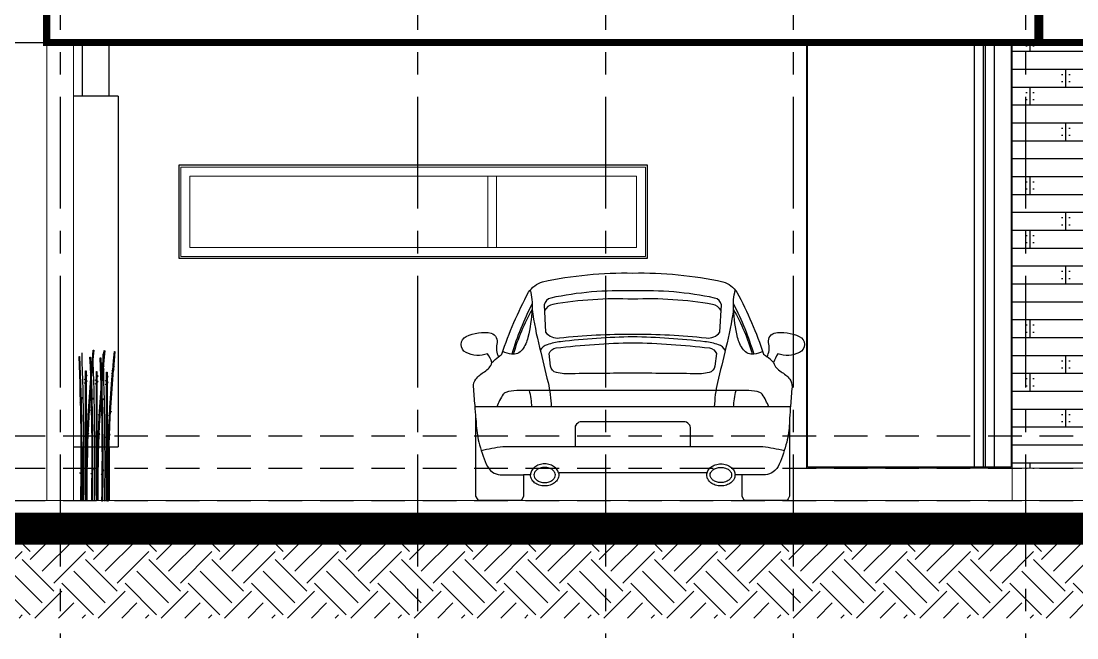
# Model space of a CAD drawing. Header units: metres. Extents: x -58 to 722, y -1100 to 345.
# Drawn here: x 236.3 to 242.2, y -485.6 to -482.15 of the extents above; entities that cross this region are included whole.
import ezdxf

# ---------------------------------------------------------------- set-up
doc = ezdxf.new("R2010")
doc.units = ezdxf.units.M
doc.header["$MEASUREMENT"] = 0
for name, pattern in [('CENTER2', [1.125, 0.75, -0.125, 0.125, -0.125]), ('CENTERX2', [4, 2.5, -0.5, 0.5, -0.5]), ('HIDDEN2', [0.1875, 0.125, -0.0625])]:
    doc.linetypes.add(name, pattern=pattern)
doc.layers.get('0').update_dxf_attribs({"color": 255})
for name, color, linetype in [('AUTO', 125, 'Continuous'), ('FSR_ARQ_005VEGETACION', 64, 'Continuous'), ('FSR_ARQ_007PROYECCIONES', 200, 'HIDDEN2'), ('FSR_ARQ_008MOBILIARIO', 115, 'Continuous'), ('FSR_ARQ_010MUROBAJO', 33, 'Continuous'), ('FSR_ARQ_016EJES', 135, 'CENTER2'), ('FSR_ARQ_026AUTOS', 113, 'Continuous'), ('FSR_ARQ_29PERFILES ACERO', 143, 'Continuous'), ('LOSA', 1, 'Continuous')]:
    doc.layers.add(name, color=color, linetype=linetype)
doc.layers.add('FSR_ARQ_013VENTANAS', color=4, linetype='Continuous', lineweight=5)
doc.layers.add('muro bajo', color=33, linetype='Continuous', lineweight=9)

# ---------------------------------------------------------------- blocks, each defined once
blk = doc.blocks.new('bb')
for points in [[(26.14, 228.197), (26.122, 228.197, -0.026707), (26.365, 233.453), (26.383, 233.452, 0.026708)], [(26.524, 228.178), (26.506, 228.178, -0.026707), (26.749, 233.434), (26.767, 233.432, 0.026708)], [(26.882, 228.152), (26.864, 228.152, -0.026707), (27.108, 233.408), (27.125, 233.406, 0.026708)], [(25.882, 233.225, -0.015308), (25.944, 228.197), (25.926, 228.198, 0.015308), (25.864, 233.224)], [(26.266, 233.205, -0.015308), (26.328, 228.178), (26.31, 228.178, 0.015308), (26.248, 233.204)], [(26.366, 232.923, 0.581798), (26.335, 232.9, 0.389097)], [(26.624, 233.179, -0.015308), (26.686, 228.152), (26.669, 228.152, 0.015308), (26.606, 233.179)], [(26.75, 232.904, 0.581798), (26.719, 232.881, 0.389097)], [(26.146, 232.567, 0.581798), (26.116, 232.544, 0.389097)], [(26.264, 232.679, -0.581798), (26.295, 232.656, -0.389097)], [(26.273, 232.784, -0.581798), (26.304, 232.761, -0.389097)], [(26.357, 232.818, 0.581798), (26.326, 232.795, 0.389097)], [(26.531, 232.548, 0.581798), (26.5, 232.525, 0.389097)], [(26.648, 232.659, -0.581798), (26.679, 232.636, -0.389097)], [(26.657, 232.765, -0.581798), (26.688, 232.742, -0.389097)], [(26.741, 232.798, 0.581798), (26.71, 232.775, 0.389097)], [(26.889, 232.522, 0.581798), (26.858, 232.499, 0.389097)], [(27.006, 232.633, -0.581798), (27.037, 232.61, -0.389097)], [(27.015, 232.739, -0.581798), (27.046, 232.716, -0.389097)], [(27.099, 232.772, 0.581798), (27.069, 232.749, 0.389097)], [(27.108, 232.878, 0.581798), (27.078, 232.855, 0.389097)], [(26.053, 232.428, -0.581798), (26.084, 232.405, -0.389097)], [(26.053, 232.299, -0.581798), (26.084, 232.276, -0.389097)], [(26.146, 232.372, 0.581798), (26.116, 232.349, 0.389097)], [(26.437, 232.409, -0.581798), (26.468, 232.386, -0.389097)], [(26.437, 232.28, -0.581798), (26.468, 232.256, -0.389097)], [(26.531, 232.353, 0.581798), (26.5, 232.33, 0.389097)], [(26.796, 232.383, -0.581798), (26.827, 232.36, -0.389097)], [(26.796, 232.254, -0.581798), (26.827, 232.231, -0.389097)], [(26.889, 232.327, 0.581798), (26.858, 232.304, 0.389097)], [(25.983, 231.777, 0.581798), (25.952, 231.754, 0.389097)], [(25.889, 231.638, -0.581798), (25.92, 231.615, -0.389097)], [(26.274, 231.618, -0.581798), (26.304, 231.595, -0.389097)], [(26.367, 231.757, 0.581798), (26.336, 231.734, 0.389097)], [(26.632, 231.593, -0.581798), (26.663, 231.569, -0.389097)], [(26.725, 231.732, 0.581798), (26.694, 231.708, 0.389097)], [(26.163, 231.21, -0.581798), (26.194, 231.187, -0.389097)], [(26.256, 231.349, 0.581798), (26.226, 231.326, 0.389097)], [(26.547, 231.19, -0.581798), (26.578, 231.167, -0.389097)], [(26.64, 231.329, 0.581798), (26.61, 231.306, 0.389097)], [(26.906, 231.164, -0.581798), (26.936, 231.141, -0.389097)], [(26.999, 231.303, 0.581798), (26.968, 231.28, 0.389097)], [(26.046, 230.444, -0.581798), (26.077, 230.421, -0.389097)], [(26.139, 230.583, 0.581798), (26.108, 230.56, 0.389097)], [(26.116, 230.392, -0.581798), (26.147, 230.369, -0.389097)], [(26.209, 230.531, 0.581798), (26.178, 230.508, 0.389097)], [(26.43, 230.424, -0.581798), (26.461, 230.401, -0.389097)], [(26.523, 230.563, 0.581798), (26.492, 230.54, 0.389097)], [(26.5, 230.373, -0.581798), (26.531, 230.35, -0.389097)], [(26.593, 230.512, 0.581798), (26.563, 230.489, 0.389097)], [(26.788, 230.399, -0.581798), (26.819, 230.376, -0.389097)], [(26.882, 230.538, 0.581798), (26.851, 230.515, 0.389097)], [(26.859, 230.347, -0.581798), (26.889, 230.324, -0.389097)], [(26.952, 230.486, 0.581798), (26.921, 230.463, 0.389097)], [(25.987, 229.283, 0.581798), (25.956, 229.26, 0.389097)], [(26.371, 229.264, 0.581798), (26.341, 229.241, 0.389097)], [(26.73, 229.238, 0.581798), (26.699, 229.215, 0.389097)], [(25.894, 229.144, -0.581798), (25.925, 229.121, -0.389097)], [(26.278, 229.125, -0.581798), (26.309, 229.102, -0.389097)], [(26.637, 229.099, -0.581798), (26.667, 229.076, -0.389097)]]:
    blk.add_lwpolyline(points, format="xyb", close=True)
for points in [[(26.091, 228.197), (26.091, 232.727), (26.109, 232.727), (26.109, 228.197)], [(26.475, 228.178), (26.475, 232.707), (26.493, 232.707), (26.493, 228.178)], [(26.833, 228.152), (26.833, 232.681), (26.851, 232.681), (26.851, 228.152)]]:
    blk.add_lwpolyline(points)
for centre in [(-82.45, 229.57), (-82.066, 229.551), (-81.708, 229.525)]:
    blk.add_arc(centre, 108.485, 359.275, 2.00335)
blk = doc.blocks.new('auto_porch')
at = {"layer": 'AUTO'}
for points in [[(-0.1171, 0.0967), (0.2982, 0.0967, 0.062136), (0.2968, 0.0848, 0.123049), (0.3024, 0.0622, 0.105504), (0.3199, 0.0414, 0.087523), (0.3448, 0.0282, 0.078008), (0.3759, 0.0234, 0.078008), (0.407, 0.0282, 0.087523), (0.4318, 0.0414, 0.105504), (0.4493, 0.0622, 0.123049), (0.455, 0.0848), (0.4948, 0.0848), (0.4948, -0.0338), (0.5036, -0.0544), (0.5125, -0.0574), (0.7456, -0.0574), (0.7515, -0.0485), (0.7604, -0.0338), (0.7604, 0.4013, -0.006417), (0.7653, 0.4736, -0.000224), (0.7736, 0.5766, 0.187689), (0.7606, 0.6202, 0.098821), (0.7123, 0.662, -0.185289), (0.6708, 0.7125, -0.092535), (0.6949, 0.762, 0.20081), (0.8153, 0.769, 0.630085), (0.8146, 0.859, 0.153001), (0.6744, 0.8779, 0.391104), (0.6435, 0.8155, -0.179826), (0.634, 0.7455, 0.012315), (0.6149, 0.7602, 0.043421), (0.4654, 1.1065, 0.178274), (0.3875, 1.1647, 0.056897), (-0.1171, 1.2136, 0.056897), (-0.6217, 1.1647, 0.178274), (-0.6995, 1.1065, 0.043421), (-0.8491, 0.7602, 0.012315), (-0.8682, 0.7455, -0.179826), (-0.8777, 0.8155, 0.391104), (-0.9085, 0.8779, 0.153001), (-1.0487, 0.859, 0.630085), (-1.0495, 0.769, 0.20081), (-0.9291, 0.762, -0.092535), (-0.905, 0.7125, -0.185289), (-0.9465, 0.662, 0.098821), (-0.9948, 0.6202, 0.187689), (-1.0078, 0.5766, -0.000224), (-0.9994, 0.4736, -0.006417), (-0.9945, 0.4013), (-0.9945, -0.0338), (-0.9857, -0.0485), (-0.9798, -0.0574), (-0.7467, -0.0574), (-0.7378, -0.0544), (-0.729, -0.0338), (-0.729, 0.0848), (-0.6892, 0.0848, 0.123049), (-0.6835, 0.0622, 0.105504), (-0.666, 0.0414, 0.087523), (-0.6411, 0.0282, 0.078008), (-0.61, 0.0234, 0.078008), (-0.5789, 0.0282, 0.087523), (-0.5541, 0.0414, 0.105504), (-0.5366, 0.0622, 0.123049), (-0.5309, 0.0848, 0.062136), (-0.5324, 0.0967)], [(-0.1171, 0.8719, 0.031233), (-0.5274, 0.8507, -0.25747), (-0.6046, 0.8824), (-0.6128, 1.0361, -0.296288), (-0.575, 1.0739, -0.061861), (-0.1171, 1.1131, -0.061861), (0.3409, 1.0739, -0.296288), (0.3786, 1.0361), (0.3704, 0.8824, -0.25747), (0.2932, 0.8507, 0.031233)], [(-0.1171, 0.8239, 0.025434), (-0.5455, 0.7949, 0.282656), (-0.5849, 0.7637), (-0.5768, 0.6932, 0.293758), (-0.544, 0.6567, 0.065182), (-0.4601, 0.6505, -0.001117), (-0.1171, 0.6537, -0.001117), (0.2259, 0.6505, 0.065182), (0.3099, 0.6567, 0.293758), (0.3426, 0.6932), (0.3507, 0.7637, 0.282656), (0.3113, 0.7949, 0.025434)], [(-0.6701, 0.0848, 0.123049), (-0.6667, 0.0711, 0.105504), (-0.6543, 0.0564, 0.087523), (-0.6353, 0.0464, 0.078008), (-0.61, 0.0424, 0.078008), (-0.5848, 0.0464, 0.087523), (-0.5658, 0.0564, 0.105504), (-0.5534, 0.0711, 0.123049), (-0.5499, 0.0848, 0.123049), (-0.5534, 0.0986, 0.105504), (-0.5658, 0.1133, 0.087523), (-0.5848, 0.1233, 0.078008), (-0.61, 0.1273, 0.078008), (-0.6353, 0.1233, 0.087523), (-0.6543, 0.1133, 0.105504), (-0.6667, 0.0986, 0.123049)], [(0.436, 0.0848, -0.123049), (0.4326, 0.0711, -0.105504), (0.4202, 0.0564, -0.087523), (0.4012, 0.0464, -0.078008), (0.3759, 0.0424, -0.078008), (0.3506, 0.0464, -0.087523), (0.3316, 0.0564, -0.105504), (0.3192, 0.0711, -0.123049), (0.3158, 0.0848, -0.123049), (0.3192, 0.0986, -0.105504), (0.3316, 0.1133, -0.087523), (0.3506, 0.1233, -0.078008), (0.3759, 0.1273, -0.078008), (0.4012, 0.1233, -0.087523), (0.4202, 0.1133, -0.105504), (0.4326, 0.0986, -0.123049)]]:
    blk.add_lwpolyline(points, format="xyb", close=True, dxfattribs=at)
for points in [[(-0.611, 1.0035, -0.229234), (-0.5635, 1.0378, -0.054241), (-0.1171, 1.0672, -0.054241), (0.3294, 1.0378, -0.229234), (0.3769, 1.0035)], [(-0.68, 1.0412, 0.047565), (-0.7937, 0.7598, 0.047565)], [(-0.6805, 1.0102, 0.057511), (-0.7856, 0.7594, 0.057511)], [(-0.6805, 1.0102, 0.025409), (-0.6383, 0.7963, -0.003789), (-0.5912, 0.602, -0.050087), (-0.5733, 0.465)], [(0.4463, 1.0102, -0.025409), (0.4041, 0.7963, 0.003789), (0.357, 0.602, 0.050087), (0.3391, 0.465)], [(0.4458, 1.0412, -0.047565), (0.5595, 0.7598, -0.047565)], [(0.4463, 1.0102, -0.057511), (0.5514, 0.7594, -0.057511)], [(-0.6347, 0.782, -0.184857), (-0.5964, 0.8129, -0.049946), (-0.5208, 0.8294, -0.023304), (-0.1171, 0.8567, -0.023304), (0.2867, 0.8294, -0.049946), (0.3622, 0.8129, -0.184857), (0.4006, 0.782, -0.184857)], [(-0.905, 0.7125, -0.025259), (-0.8682, 0.7455, -0.043421)], [(0.6708, 0.7125, 0.025259), (0.634, 0.7455, 0.043421)], [(-0.8773, 0.465, -0.062968), (-0.8415, 0.5357, -0.160566), (-0.828, 0.5462, -0.088041), (-0.7658, 0.5564), (-0.1171, 0.5564), (0.5316, 0.5564, -0.088041), (0.5938, 0.5462, -0.160566), (0.6073, 0.5357, -0.062968), (0.6432, 0.465, -0.062968)], [(-0.6812, 0.465, 0.053777), (-0.6951, 0.5564, 0.053777)], [(0.447, 0.465, -0.053777), (0.4609, 0.5564, -0.053777)], [(-0.9945, 0.4013, -0.002548), (-0.9931, 0.3726, 0.049619), (-0.978, 0.2682, 0.040402), (-0.9367, 0.1452, 0.136102), (-0.9014, 0.101, 0.132202), (-0.8586, 0.0848), (-0.729, 0.0848)], [(-0.4394, 0.2439), (-0.4394, 0.3509, -0.191346), (-0.4363, 0.3628, -0.137438), (-0.4108, 0.3825), (-0.1171, 0.3825), (0.1767, 0.3825, -0.137438), (0.2021, 0.3628, -0.191346), (0.2053, 0.3509), (0.2053, 0.2439)], [(0.7604, 0.4013, 0.002548), (0.7589, 0.3726, -0.049619), (0.7438, 0.2682, -0.040402), (0.7026, 0.1452, -0.136102), (0.6672, 0.101, -0.132202), (0.6245, 0.0848), (0.4948, 0.0848)], [(0.7307, 0.2214, 0.027239), (0.6102, 0.2439), (-0.1171, 0.2439), (-0.8443, 0.2439, 0.027239), (-0.9649, 0.2214, 0.027239)], [(-0.5324, 0.0967, 0.06045), (-0.5366, 0.1075, 0.105504), (-0.5541, 0.1283, 0.087523), (-0.5789, 0.1414, 0.078008), (-0.61, 0.1463, 0.078008), (-0.6411, 0.1414, 0.087523), (-0.666, 0.1283, 0.105504), (-0.6835, 0.1075, 0.123049), (-0.6892, 0.0848, 0.123049)], [(0.2982, 0.0967, -0.06045), (0.3024, 0.1075, -0.105504), (0.3199, 0.1283, -0.087523), (0.3448, 0.1414, -0.078008), (0.3759, 0.1463, -0.078008), (0.407, 0.1414, -0.087523), (0.4318, 0.1283, -0.105504), (0.4493, 0.1075, -0.123049), (0.455, 0.0848, -0.123049)]]:
    blk.add_lwpolyline(points, format="xyb", dxfattribs=at)
blk.add_lwpolyline([(-0.9988, 0.465), (-0.1171, 0.465), (0.7646, 0.465)], dxfattribs=at)
for centre, radius, start, end in [((-1.0499, 1.031), 0.37, 356.77564, 13.74442), ((0.8157, 1.031), 0.37, 166.25558, 183.22436), ((-1.5726, 1.0605), 0.8936, 346.6206, 356.77564), ((1.3384, 1.0605), 0.8936, 183.22436, 193.3794), ((-0.8849, 0.8969), 0.1867, 322.9516, 346.6206), ((0.6508, 0.8969), 0.1867, 193.3794, 217.0484), ((-0.7725, 0.9226), 0.1642, 244.13537, 262.26459), ((-0.7862, 0.8223), 0.063, 262.26459, 322.9516), ((0.552, 0.8223), 0.063, 217.0484, 277.73541), ((0.5384, 0.9226), 0.1642, 277.73541, 295.86463)]:
    blk.add_arc(centre, radius, start, end, dxfattribs=at)

msp = doc.modelspace()

# ---------------------------------------------------------------- hatches: boundary and pattern name
at = {"layer": 'FSR_ARQ_008MOBILIARIO', "ltscale": 0.005}
h = msp.add_hatch(dxfattribs=at)
h.set_pattern_fill('BOARDWN', color=256, scale=0.05, pattern_type=2)
h.set_pattern_definition([(0, (241.93889, -478.3208), (0, 0.1), []), (90, (241.9389, -478.3208), (-0.2, 0.2), [0.1, -0.7]), (90, (241.9589, -478.2908), (-0.2, 0.2), [0, -0.04, 0, -0.76]), (90, (242.7189, -478.2908), (-0.2, 0.2), [0, -0.04, 0, -0.76]), (90, (242.3389, -478.2208), (-0.2, 0.2), [0.1, -0.7]), (90, (242.3189, -478.1908), (-0.2, 0.2), [0, -0.04, 0, -0.76]), (90, (242.3589, -478.1908), (-0.2, 0.2), [0, -0.04, 0, -0.76])])
h.paths.add_polyline_path([(244.3386, -482.2444), (241.8386, -482.2544), (241.8386, -484.6514), (244.3386, -484.6514)])
at = {"layer": 'FSR_ARQ_010MUROBAJO', "ltscale": 0.005}
h = msp.add_hatch(dxfattribs=at)
h.set_pattern_fill('EARTH', color=256, angle=45)
h.set_pattern_definition([(45, (36.36769, 24.17595), (0, 0.35355339), [0.25, -0.25]), (45, (36.3014, 24.24224), (0, 0.35355339), [0.25, -0.25]), (45, (36.2351, 24.30854), (0, 0.35355339), [0.25, -0.25]), (135, (36.2351, 24.35273), (-0.35355339, 3e-17), [0.25, -0.25]), (135, (36.3014, 24.41902), (-0.35355339, 3e-17), [0.25, -0.25]), (135, (36.36769, 24.48531), (-0.35355339, 3e-17), [0.25, -0.25])])
h.paths.add_polyline_path([(244.6727, -485.4896), (244.6727, -484.9896), (235.7852, -484.9896), (235.7852, -485.4896)])

# ---------------------------------------------------------------- linework, layer by layer
at = {"layer": 'FSR_ARQ_007PROYECCIONES', "ltscale": 1.5}
for p, q in [((231.93, -482.2714), (248.2949, -482.2714)), ((231.93, -484.4714), (248.2949, -484.4714)), ((231.93, -484.6514), (248.2949, -484.6514)), ((231.93, -484.8314), (248.2949, -484.8314))]:
    msp.add_line(p, q, dxfattribs=at)
at = {"layer": 'FSR_ARQ_013VENTANAS', "lineweight": 0}
msp.add_lwpolyline([(239.7386, -483.4181), (239.7386, -483.0181), (237.2386, -483.0181), (237.2386, -483.4181)], close=True, dxfattribs=at)
for points in [[(238.9053, -483.4181), (238.9053, -483.0181)], [(238.9553, -483.4181), (238.9553, -483.0181)]]:
    msp.add_lwpolyline(points, dxfattribs=at)
at = {"layer": 'FSR_ARQ_016EJES', "linetype": 'CENTERX2', "ltscale": 0.25}
for p, q in [((236.5136, -474.5754), (236.5136, -485.6001)), ((238.5136, -474.5754), (238.5136, -485.6001)), ((239.5636, -474.5754), (239.5636, -485.6001)), ((240.6136, -474.5754), (240.6136, -485.6001)), ((241.9136, -474.5754), (241.9136, -485.6001))]:
    msp.add_line(p, q, dxfattribs=at)
at = {"layer": 'FSR_ARQ_29PERFILES ACERO', "ltscale": 0.005}
for points in [[(236.6386, -482.5714), (236.6386, -482.2614)], [(236.7886, -482.5714), (236.7886, -482.2614)], [(241.6261, -482.2714), (241.6261, -484.6514)], [(241.6761, -482.2714), (241.6761, -484.6514)], [(241.6886, -482.2714), (241.6886, -484.6514)], [(241.7386, -482.2714), (241.7386, -484.6514)], [(236.8386, -482.5714), (236.5886, -482.5714)], [(236.8386, -482.5714), (236.8386, -484.5314)], [(236.5886, -484.5314), (236.8386, -484.5314)], [(236.6386, -484.5314), (236.6386, -484.8314)], [(236.7886, -484.5314), (236.7886, -484.8314)]]:
    msp.add_lwpolyline(points, dxfattribs=at)
for points in [[(240.6936, -482.2764), (241.8336, -482.2764), (241.8336, -484.6464), (240.6936, -484.6464)], [(239.7986, -483.4781), (239.7986, -482.9581), (237.1786, -482.9581), (237.1786, -483.4781)]]:
    msp.add_lwpolyline(points, close=True, dxfattribs=at)
at = {"layer": 'LOSA', "ltscale": 0.005, "const_width": 0.18}
msp.add_lwpolyline([(235.7852, -484.9896), (244.6727, -484.9896)], dxfattribs=at)
at = {"layer": 'muro bajo', "ltscale": 0.005}
for points in [[(236.4386, -482.2714), (236.4386, -476.6214)], [(236.4386, -482.2614), (244.3386, -482.2614)], [(236.4386, -482.2714), (244.3386, -482.2714)], [(236.4386, -482.2714), (236.4386, -484.8314)], [(236.5886, -482.2714), (236.5886, -484.8314)], [(240.6886, -482.2714), (240.6886, -484.6514)], [(241.8386, -482.2714), (241.8386, -484.8314)], [(240.6886, -484.6514), (241.8386, -484.6514)], [(241.8386, -484.6514), (244.3386, -484.6514), (244.3386, -484.6514)], [(235.0941, -484.8314), (246.5821, -484.8314)]]:
    msp.add_lwpolyline(points, dxfattribs=at)
at = {"layer": 'muro bajo', "ltscale": 0.005, "const_width": 0.04}
msp.add_lwpolyline([(236.4386, -478.2114), (244.3386, -478.2114), (244.3386, -482.2714), (236.4386, -482.2714)], close=True, dxfattribs=at)
at = {"layer": 'muro bajo', "ltscale": 0.005, "const_width": 0.05}
msp.add_lwpolyline([(241.9886, -482.2714), (241.9886, -482.0214), (236.7386, -482.0214), (236.7386, -479.3714), (241.9886, -479.3714), (241.9886, -479.1214), (236.4386, -479.1214)], dxfattribs=at)
at = {"layer": 'muro bajo', "ltscale": 0.005}
msp.add_lwpolyline([(239.7886, -483.4681), (239.7886, -482.9681), (237.1886, -482.9681), (237.1886, -483.4681)], close=True, dxfattribs=at)

# ---------------------------------------------------------------- block references
at = {"layer": 'FSR_ARQ_005VEGETACION', "xscale": 0.1592499999999944, "yscale": 0.1592499999999944, "zscale": 0.1592499999999944}
msp.add_blockref('bb', (232.5007, -521.1688), dxfattribs=at)
at = {"layer": 'FSR_ARQ_026AUTOS', "xscale": -1}
msp.add_blockref('auto_porch', (239.5998, -484.774), dxfattribs=at)

doc.saveas('drawing.dxf')
